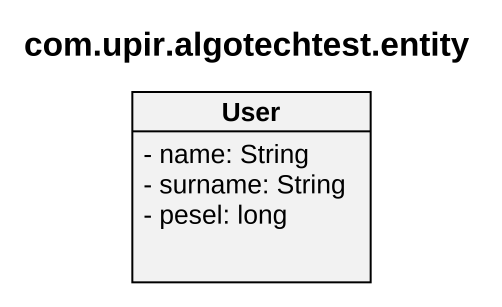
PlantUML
@startuml
title com.upir.algotechtest.entity
hide circle
hide empty members
skinparam classAttributeIconSize 0
class User {
  - name: String
  - surname: String
  - pesel: long
}
@enduml
